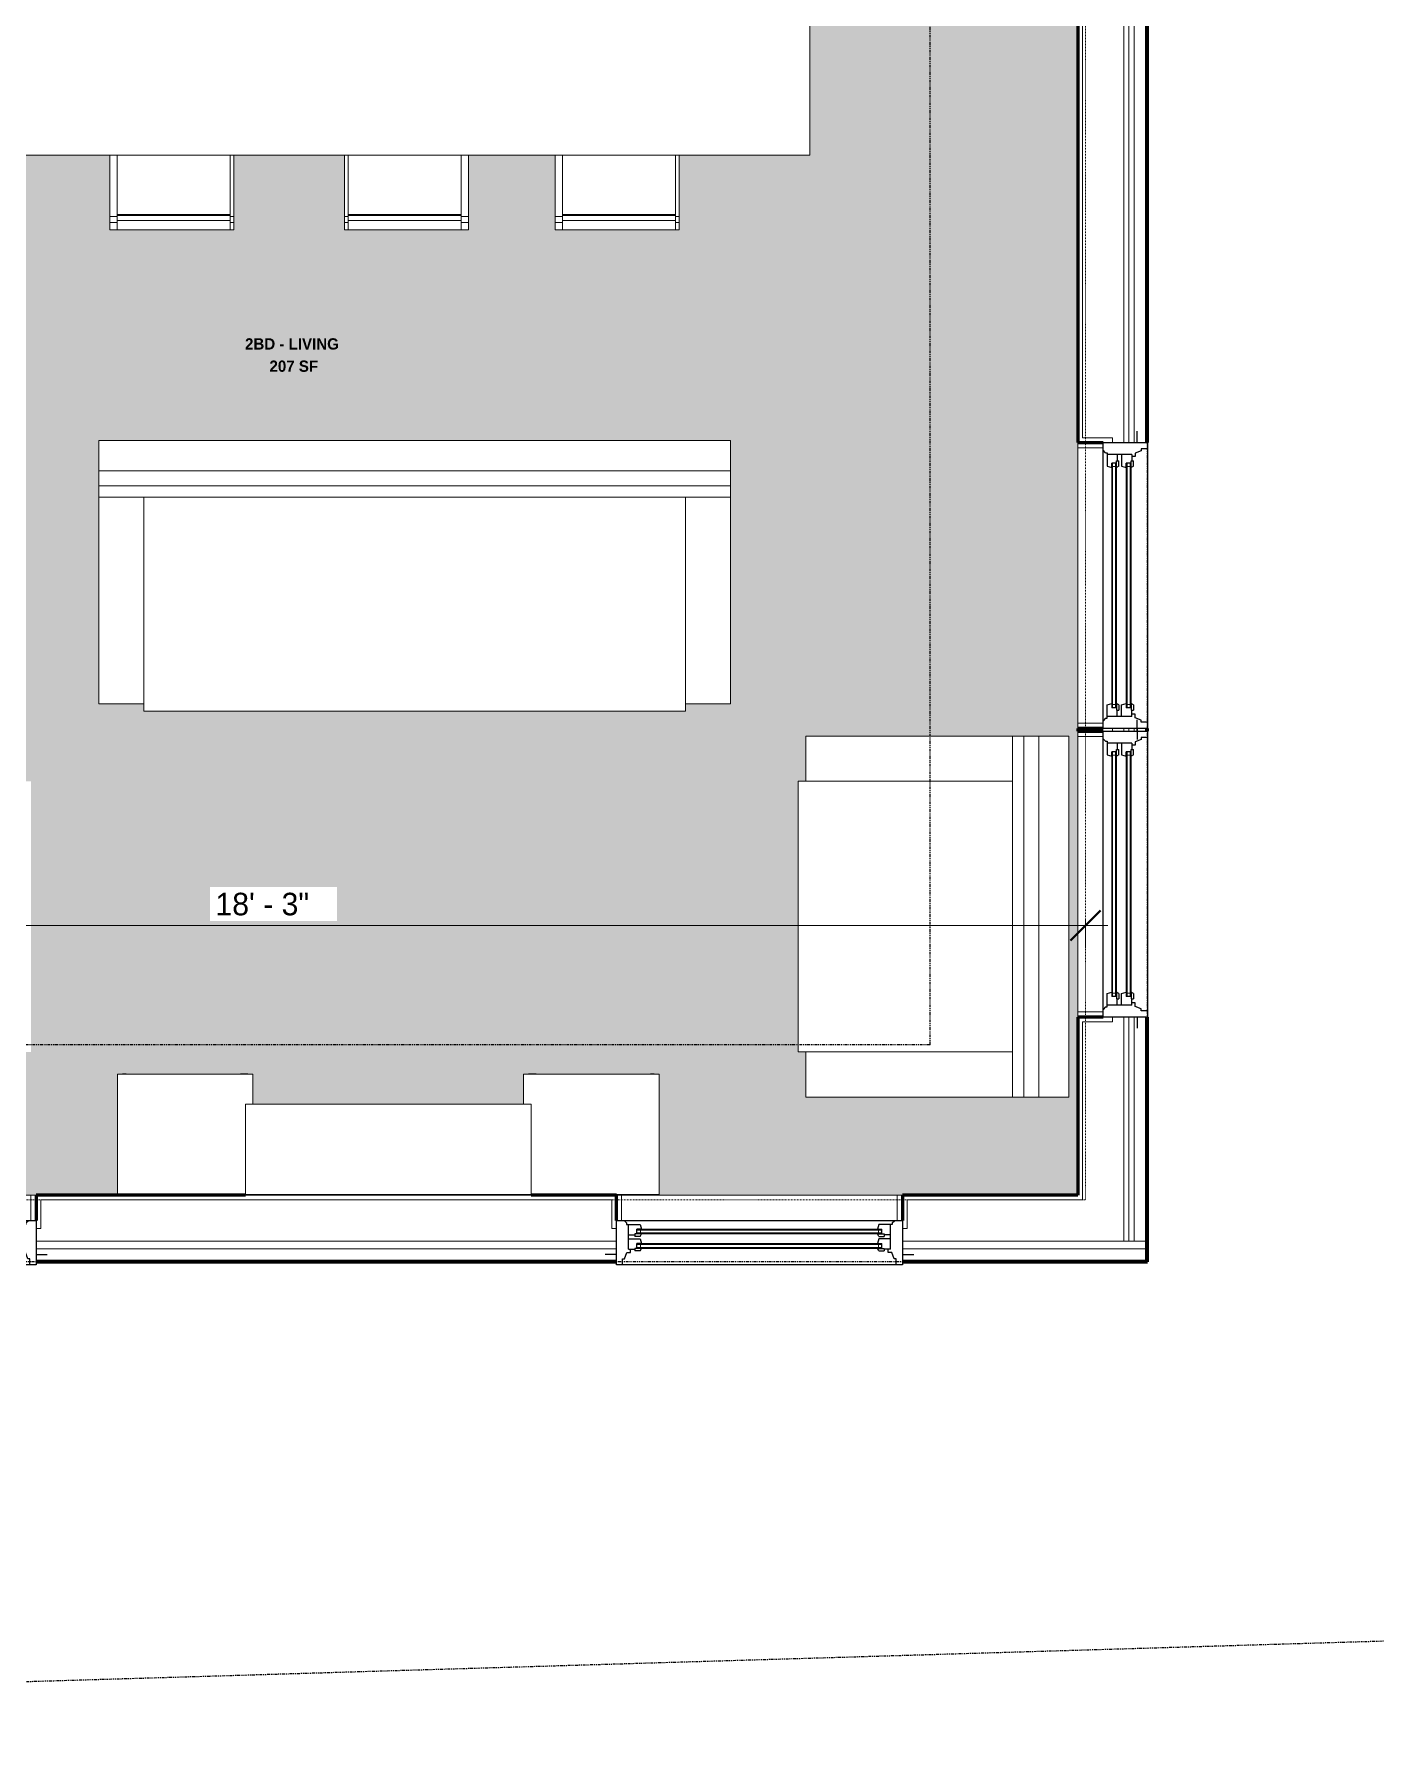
# Model space of a CAD drawing. Header units: inches. Extents: x -2533 to -979, y 116 to 10917.
# Drawn here: x -2215.9 to -2036.5, y 9914.9 to 10143.5 of the extents above; entities that cross this region are included whole.
import ezdxf

# ---------------------------------------------------------------- set-up
doc = ezdxf.new("R2010")
doc.units = ezdxf.units.IN
doc.header["$MEASUREMENT"] = 0
doc.linetypes.add('Dash 3_32_', pattern=[0.1875, 0.09375, -0.09375])
doc.linetypes.add('Double Dash 3_8_', pattern=[1, 0.375, -0.125, 0.125, -0.125, 0.125, -0.125])
for name, color, linetype, lineweight in [('0-1', 7, 'Continuous', 5), ('0-2', 250, 'Continuous', 18), ('0-3', 50, 'Double Dash 3_8_', 30), ('A-ANNO-DIMS', 211, 'Continuous', 9), ('A-ANNO-DIMS-32', 211, 'Continuous', 9), ('A-AREA-IDEN', 2, 'Continuous', 9), ('A-DETL-1', 90, 'Dash 3_32_', 18), ('A-GLAZ-1', 50, 'Continuous', 30), ('A-GLAZ-2', 7, 'Continuous', 9), ('A-GLAZ-3', 250, 'Continuous', 18), ('A-WALL-1', 10, 'Continuous', 70), ('A-WALL-2', 250, 'Continuous', 18), ('A-WALL-4', 113, 'Continuous', 9), ('C-PROP-LINE-1', 50, 'Double Dash 3_8_', 30), ('I-FURN', 30, 'Continuous', 9)]:
    doc.layers.add(name, color=color, linetype=linetype, lineweight=lineweight)
doc.layers.add('A-AREA-PATT-1', color=7, linetype='Continuous', lineweight=9, transparency=1)
doc.styles.add('Century Gothic', font='ufonts.com_century-gothic.ttf', dxfattribs={"height": 3})
doc.styles.add('Century Gothic_B_1', font='GOTHICB.TTF', dxfattribs={"height": 1.5})
doc.dimstyles.new('OD_1__HACK', dxfattribs={"dimscale": 12, "dimtxt": 3.132505, "dimasz": 0.333333, "dimexe": 0.25, "dimexo": 0.166667, "dimgap": 0.041667, "dimtad": 1, "dimdec": 0, "dimzin": 3, "dimdsep": 46, "dimlunit": 4, "dimtxsty": 'Century Gothic', "dimblk1": 'OBLIQUE', "dimblk2": 'OBLIQUE', "dimsah": 1, "dimcen": 0.09, "dimdle": 0.25, "dimazin": 0, "dimtfac": 1, "dimtdec": 4, "dimtix": 1, "dimtmove": 0, "dimatfit": 3, "dimfxl": 1, "dimtvp": 1, "dimtfill": 1, "dimfrac": 2, "dimtolj": 1, "dimtzin": 0, "dimarcsym": 2})

# ---------------------------------------------------------------- blocks, each defined once
blk = doc.blocks.new('Window-Double_Hung-Andersen-400_Series-Tilt_Wash - DOUBLE HUNG - REVERSE COTTAGE - 2ND FLOOR-2888709-2ND _ 3RD FLOOR - 2BD B - ADA TYPE B')
at = {"layer": 'A-GLAZ-1'}
for p, q in [((-19.01, 1.25), (19.01, 1.25)), ((-19.01, -4.62), (-19.01, 1.25)), ((-17.67, 0.97), (-18, 1.25)), ((-17.67, 0.97), (-17.67, 0.75)), ((-17.67, 0.75), (-15.86, 0.75)), ((-17.42, -2.56), (-17.42, 0.75)), ((-16.29, -0.5), (-16.29, 0.12)), ((-15.7, 0.12), (-16.29, 0.12)), ((-15.86, 0.75), (-15.7, 0.12)), ((15.86, 0.75), (15.7, 0.12)), ((15.7, 0.12), (16.29, 0.12)), ((17.67, 0.75), (15.86, 0.75)), ((16.29, -0.5), (16.29, 0.12)), ((17.42, -2.56), (17.42, 0.75)), ((17.67, 0.97), (18, 1.25)), ((17.67, 0.97), (17.67, 0.75)), ((19.01, 1.25), (19.01, -4.62)), ((-17.42, -0.62), (-16.57, -0.62)), ((-17.42, -1.19), (-15.86, -1.19)), ((-16.57, -0.5), (-16.57, -0.84)), ((-15.7, -0.5), (-16.57, -0.5)), ((-15.86, -0.84), (-16.57, -0.84)), ((-16.29, -2.44), (-16.29, -1.81)), ((-15.7, -1.81), (-16.29, -1.81)), ((-15.86, -0.84), (-15.7, -0.5)), ((-15.86, -1.19), (-15.7, -1.81)), ((15.86, -0.84), (15.7, -0.5)), ((15.7, -0.5), (16.57, -0.5)), ((15.86, -1.19), (15.7, -1.81)), ((15.7, -1.81), (16.29, -1.81)), ((15.86, -0.84), (16.57, -0.84)), ((17.42, -1.19), (15.86, -1.19)), ((16.29, -2.44), (16.29, -1.81)), ((16.57, -0.5), (16.57, -0.84)), ((17.42, -0.62), (16.57, -0.62)), ((-19.01, -3.25), (-20.51, -3.25)), ((-18.2, -3.81), (-17.92, -3.81)), ((-18.2, -4.62), (-18.2, -3.81)), ((-17.92, -3.81), (-17.61, -3)), ((-17.61, -3), (-17.14, -3)), ((-17.42, -2.56), (-16.57, -2.56)), ((-17.14, -3), (-17.14, -2.56)), ((-16.57, -2.44), (-16.57, -2.78)), ((-15.7, -2.44), (-16.57, -2.44)), ((-15.86, -2.78), (-16.57, -2.78)), ((-15.86, -2.78), (-15.7, -2.44)), ((15.86, -2.78), (15.7, -2.44)), ((15.7, -2.44), (16.57, -2.44)), ((15.86, -2.78), (16.57, -2.78)), ((16.57, -2.44), (16.57, -2.78)), ((17.42, -2.56), (16.57, -2.56)), ((17.14, -3), (17.14, -2.56)), ((17.61, -3), (17.14, -3)), ((17.92, -3.81), (17.61, -3)), ((18.2, -3.81), (17.92, -3.81)), ((18.2, -4.62), (18.2, -3.81)), ((19.01, -3.25), (20.51, -3.25)), ((19.01, -4.62), (-19.01, -4.62))]:
    blk.add_line(p, q, dxfattribs=at)
at = {"layer": 'A-GLAZ-2'}
for p, q in [((-18.95, 4.62), (18.95, 4.62)), ((-18.95, 1.25), (-18.95, 4.62)), ((-18.32, 1.25), (-18.32, 4.62)), ((18.32, 1.25), (18.32, 4.62)), ((18.95, 4.62), (18.95, 1.25)), ((18.95, 1.25), (-18.95, 1.25)), ((-15.7, 0.12), (15.7, 0.12)), ((-16.29, 0), (-15.7, 0)), ((-16.29, -0.38), (-15.7, -0.38)), ((-16.29, -1.94), (-15.7, -1.94)), ((-15.82, -0.38), (-15.82, 0)), ((-15.82, -2.31), (-15.82, -1.94)), ((-15.7, 0), (15.7, 0)), ((-15.7, -0.38), (15.7, -0.38)), ((-15.7, -0.5), (15.7, -0.5)), ((-15.7, -1.81), (15.7, -1.81)), ((-15.7, -1.94), (15.7, -1.94)), ((16.29, 0), (15.7, 0)), ((16.29, -0.38), (15.7, -0.38)), ((16.29, -1.94), (15.7, -1.94)), ((15.82, -0.38), (15.82, 0)), ((15.82, -2.31), (15.82, -1.94)), ((-16.29, -2.31), (-15.7, -2.31)), ((-15.7, -2.31), (15.7, -2.31)), ((-15.7, -2.44), (15.7, -2.44)), ((16.29, -2.31), (15.7, -2.31))]:
    blk.add_line(p, q, dxfattribs=at)
at = {"layer": 'A-GLAZ-3'}
for p, q in [((-19.01, 4.12), (-18.95, 4.12)), ((-18.95, 2.62), (-19.01, 2.62)), ((18.95, 4.12), (19.01, 4.12)), ((19.01, 2.62), (18.95, 2.62))]:
    blk.add_line(p, q, dxfattribs=at)
blk = doc.blocks.new('Window-Double_Hung-Andersen-400_Series-Tilt_Wash - DOUBLE HUNG - REVERSE COTTAGE - 2ND FLOOR-2888952-2ND _ 3RD FLOOR - 2BD B - ADA TYPE B')
at = {"layer": 'A-GLAZ-1'}
for p, q in [((-19.01, 1.06), (19.01, 1.06)), ((-19.01, -4.81), (-19.01, 1.06)), ((-17.67, 0.78), (-18, 1.06)), ((-17.67, 0.78), (-17.67, 0.56)), ((-17.67, 0.56), (-15.86, 0.56)), ((-17.42, -2.75), (-17.42, 0.56)), ((-15.86, 0.56), (-15.7, -0.06)), ((15.86, 0.56), (15.7, -0.06)), ((17.67, 0.56), (15.86, 0.56)), ((17.42, -2.75), (17.42, 0.56)), ((17.67, 0.78), (18, 1.06)), ((17.67, 0.78), (17.67, 0.56)), ((19.01, 1.06), (19.01, -4.81)), ((-17.42, -0.81), (-16.57, -0.81)), ((-17.42, -1.38), (-15.86, -1.38)), ((-16.57, -0.69), (-16.57, -1.03)), ((-15.7, -0.69), (-16.57, -0.69)), ((-15.86, -1.03), (-16.57, -1.03)), ((-16.29, -0.69), (-16.29, -0.06)), ((-15.7, -0.06), (-16.29, -0.06)), ((-16.29, -2.63), (-16.29, -2)), ((-15.7, -2), (-16.29, -2)), ((-15.86, -1.03), (-15.7, -0.69)), ((-15.86, -1.38), (-15.7, -2)), ((15.7, -0.06), (16.29, -0.06)), ((15.86, -1.03), (15.7, -0.69)), ((15.7, -0.69), (16.57, -0.69)), ((15.86, -1.38), (15.7, -2)), ((15.7, -2), (16.29, -2)), ((15.86, -1.03), (16.57, -1.03)), ((17.42, -1.38), (15.86, -1.38)), ((16.29, -0.69), (16.29, -0.06)), ((16.29, -2.63), (16.29, -2)), ((16.57, -0.69), (16.57, -1.03)), ((17.42, -0.81), (16.57, -0.81)), ((-19.01, -3.44), (-20.51, -3.44)), ((-18.2, -4), (-17.92, -4)), ((-18.2, -4.81), (-18.2, -4)), ((-17.92, -4), (-17.61, -3.19)), ((-17.61, -3.19), (-17.14, -3.19)), ((-17.42, -2.75), (-16.57, -2.75)), ((-17.14, -3.19), (-17.14, -2.75)), ((-16.57, -2.63), (-16.57, -2.97)), ((-15.7, -2.63), (-16.57, -2.63)), ((-15.86, -2.97), (-16.57, -2.97)), ((-15.86, -2.97), (-15.7, -2.63)), ((15.86, -2.97), (15.7, -2.63)), ((15.7, -2.63), (16.57, -2.63)), ((15.86, -2.97), (16.57, -2.97)), ((16.57, -2.63), (16.57, -2.97)), ((17.42, -2.75), (16.57, -2.75)), ((17.14, -3.19), (17.14, -2.75)), ((17.61, -3.19), (17.14, -3.19)), ((17.92, -4), (17.61, -3.19)), ((18.2, -4), (17.92, -4)), ((18.2, -4.81), (18.2, -4)), ((19.01, -3.44), (20.51, -3.44)), ((19.01, -4.81), (-19.01, -4.81))]:
    blk.add_line(p, q, dxfattribs=at)
at = {"layer": 'A-GLAZ-2'}
for p, q in [((-18.95, 4.44), (18.95, 4.44)), ((-18.95, 1.06), (-18.95, 4.44)), ((-18.32, 1.06), (-18.32, 4.44)), ((18.32, 1.06), (18.32, 4.44)), ((18.95, 4.44), (18.95, 1.06)), ((18.95, 1.06), (-18.95, 1.06)), ((-16.29, -0.19), (-15.7, -0.19)), ((-16.29, -0.56), (-15.7, -0.56)), ((-16.29, -2.13), (-15.7, -2.13)), ((-15.82, -0.56), (-15.82, -0.19)), ((-15.82, -2.5), (-15.82, -2.13)), ((-15.7, -0.06), (15.7, -0.06)), ((-15.7, -0.19), (15.7, -0.19)), ((-15.7, -0.56), (15.7, -0.56)), ((-15.7, -0.69), (15.7, -0.69)), ((-15.7, -2), (15.7, -2)), ((-15.7, -2.13), (15.7, -2.13)), ((16.29, -0.19), (15.7, -0.19)), ((16.29, -0.56), (15.7, -0.56)), ((16.29, -2.13), (15.7, -2.13)), ((15.82, -0.56), (15.82, -0.19)), ((15.82, -2.5), (15.82, -2.13)), ((-16.29, -2.5), (-15.7, -2.5)), ((-15.7, -2.5), (15.7, -2.5)), ((-15.7, -2.63), (15.7, -2.63)), ((16.29, -2.5), (15.7, -2.5))]:
    blk.add_line(p, q, dxfattribs=at)
at = {"layer": 'A-GLAZ-3'}
for p, q in [((-19.01, 3.94), (-18.95, 3.94)), ((-18.95, 2.44), (-19.01, 2.44)), ((18.95, 3.94), (19.01, 3.94)), ((19.01, 2.44), (18.95, 2.44))]:
    blk.add_line(p, q, dxfattribs=at)
blk = doc.blocks.new('Family - ___-2835860-2ND _ 3RD FLOOR - 2BD B - ADA TYPE B')
at = {"layer": 'C-PROP-LINE-1'}
for q in [(-2067.92, 10418.86), (-2523.72, 9980.19)]:
    blk.add_line((-2067.92, 9980.19), q, dxfattribs=at)
blk = doc.blocks.new('Family - ___-2835903-2ND _ 3RD FLOOR - 2BD B - ADA TYPE B')
at = {"layer": 'C-PROP-LINE-1'}
for q in [(-2096.82, 10418.86), (-2532.84, 10009.09)]:
    blk.add_line((-2096.82, 10009.09), q, dxfattribs=at)
blk = doc.blocks.new('Family - ___-2835932-2ND _ 3RD FLOOR - 2BD B - ADA TYPE B')
at = {"layer": 'C-PROP-LINE-1'}
for q in [(-2067.92, 10418.86), (-2532.84, 9980.19)]:
    blk.add_line((-2067.92, 9980.19), q, dxfattribs=at)
blk = doc.blocks.new('Family - ___-2855424-2ND _ 3RD FLOOR - 2BD B - ADA TYPE B')
at = {"layer": 'C-PROP-LINE-1'}
blk.add_line((-2532.84, 9914.92), (-2036.52, 9929.78), dxfattribs=at)
blk = doc.blocks.new('CTR - 1st Phase - Shell_rvt-1-2ND _ 3RD FLOOR - 2BD B - ADA TYPE B')
at = {"layer": 'A-WALL-1'}
for p, q in [((-2077.17, 10166.38), (-2077.17, 10089.2)), ((-2067.92, 10089.2), (-2067.92, 10166.38)), ((-2077.17, 10089.2), (-2073.8, 10089.2)), ((-2077.17, 10051.18), (-2077.17, 10050.8)), ((-2073.8, 10051.18), (-2077.17, 10051.18)), ((-2077.17, 10050.8), (-2073.8, 10050.8)), ((-2067.92, 10050.8), (-2067.92, 10051.18)), ((-2077.17, 10012.78), (-2077.17, 9989.06)), ((-2073.8, 10012.78), (-2077.17, 10012.78)), ((-2067.92, 9989.06), (-2067.92, 10012.78)), ((-2187.87, 9989.06), (-2215.71, 9989.06)), ((-2215.71, 9989.06), (-2215.71, 9985.69)), ((-2138.54, 9989.06), (-2149.87, 9989.06)), ((-2138.54, 9985.69), (-2138.54, 9989.06)), ((-2077.17, 9989.06), (-2100.51, 9989.06)), ((-2100.51, 9989.06), (-2100.51, 9985.69)), ((-2067.92, 9980.44), (-2067.92, 9989.06)), ((-2215.71, 9980.19), (-2138.54, 9980.19)), ((-2100.51, 9980.19), (-2067.92, 9980.19)), ((-2067.92, 9980.19), (-2067.92, 9980.44))]:
    blk.add_line(p, q, dxfattribs=at)
at = {"layer": 'A-WALL-2'}
for p, q in [((-2076.55, 10165.75), (-2076.55, 10089.83)), ((-2071.05, 10089.2), (-2071.05, 10166.38)), ((-2070.42, 10089.2), (-2070.42, 10166.38)), ((-2069.67, 10089.2), (-2069.67, 10166.38)), ((-2068.17, 10089.2), (-2068.17, 10166.38)), ((-2077.17, 10089.14), (-2077.17, 10089.2)), ((-2076.55, 10089.83), (-2072.55, 10089.83)), ((-2072.55, 10089.2), (-2072.55, 10089.83)), ((-2077.17, 10051.18), (-2077.17, 10051.24)), ((-2077.17, 10050.74), (-2077.17, 10050.8)), ((-2072.55, 10050.8), (-2072.55, 10051.18)), ((-2071.05, 10050.8), (-2071.05, 10051.18)), ((-2070.42, 10050.8), (-2070.42, 10051.18)), ((-2069.67, 10050.8), (-2069.67, 10051.18)), ((-2068.17, 10050.8), (-2068.17, 10051.18)), ((-2077.17, 10012.78), (-2077.17, 10012.84)), ((-2072.55, 10012.15), (-2072.55, 10012.78)), ((-2071.05, 9989.06), (-2071.05, 10012.78)), ((-2070.42, 9989.06), (-2070.42, 10012.78)), ((-2069.67, 9989.06), (-2069.67, 10012.78)), ((-2068.17, 9989.06), (-2068.17, 10012.78)), ((-2076.55, 10012.15), (-2076.55, 9989.06)), ((-2072.55, 10012.15), (-2076.55, 10012.15)), ((-2215.77, 9989.06), (-2215.71, 9989.06)), ((-2215.09, 9988.44), (-2215.09, 9984.63)), ((-2139.16, 9988.44), (-2215.09, 9988.44)), ((-2139.16, 9984.63), (-2139.16, 9988.44)), ((-2100.57, 9989.06), (-2100.51, 9989.06)), ((-2099.89, 9988.44), (-2099.89, 9984.63)), ((-2076.55, 9988.44), (-2099.89, 9988.44)), ((-2076.55, 9989.06), (-2076.55, 9988.44)), ((-2071.05, 9989.06), (-2071.05, 9988.44)), ((-2071.05, 9988.44), (-2071.05, 9982.94)), ((-2070.42, 9989.06), (-2070.42, 9982.94)), ((-2069.67, 9989.06), (-2069.67, 9982.94)), ((-2068.17, 9989.06), (-2068.17, 9982.94)), ((-2215.71, 9984.63), (-2215.09, 9984.63)), ((-2215.71, 9982.94), (-2138.54, 9982.94)), ((-2139.16, 9984.63), (-2138.54, 9984.63)), ((-2100.51, 9984.63), (-2099.89, 9984.63)), ((-2100.51, 9982.94), (-2071.05, 9982.94)), ((-2070.42, 9982.94), (-2071.05, 9982.94)), ((-2071.05, 9982.94), (-2070.42, 9982.94)), ((-2069.67, 9982.94), (-2070.42, 9982.94)), ((-2070.42, 9982.94), (-2069.67, 9982.94)), ((-2068.17, 9982.94), (-2069.67, 9982.94)), ((-2069.67, 9982.94), (-2068.17, 9982.94)), ((-2068.17, 9982.94), (-2068.17, 9981.94)), ((-2215.71, 9981.94), (-2138.54, 9981.94)), ((-2100.51, 9981.94), (-2068.17, 9981.94)), ((-2068.17, 9981.94), (-2068.17, 9980.44)), ((-2215.71, 9980.44), (-2138.54, 9980.44)), ((-2100.51, 9980.44), (-2068.17, 9980.44))]:
    blk.add_line(p, q, dxfattribs=at)
at = {"layer": '0-2', "rotation": 89.99999999999991}
for p in [(-2072.55, 10070.19), (-2072.55, 10031.79)]:
    blk.add_blockref('Window-Double_Hung-Andersen-400_Series-Tilt_Wash - DOUBLE HUNG - REVERSE COTTAGE - 2ND FLOOR-2888709-2ND _ 3RD FLOOR - 2BD B - ADA TYPE B', p, dxfattribs=at)
at = {"layer": '0-2'}
for p in [(-2234.72, 9984.63), (-2119.52, 9984.63)]:
    blk.add_blockref('Window-Double_Hung-Andersen-400_Series-Tilt_Wash - DOUBLE HUNG - REVERSE COTTAGE - 2ND FLOOR-2888952-2ND _ 3RD FLOOR - 2BD B - ADA TYPE B', p, dxfattribs=at)
at = {"layer": '0-3'}
for name in ['Family - ___-2835860-2ND _ 3RD FLOOR - 2BD B - ADA TYPE B', 'Family - ___-2835903-2ND _ 3RD FLOOR - 2BD B - ADA TYPE B', 'Family - ___-2835932-2ND _ 3RD FLOOR - 2BD B - ADA TYPE B', 'Family - ___-2855424-2ND _ 3RD FLOOR - 2BD B - ADA TYPE B']:
    blk.add_blockref(name, (0, 0), dxfattribs=at)
blk = doc.blocks.new('Entertainment_Center_14771 - Entertainment_Center_14771-1372851-2ND _ 3RD FLOOR - 2BD B - ADA TYPE B')
at = {"layer": 'I-FURN'}
for p, q in [((-18, 10), (-36, 10)), ((-36, 10), (-36, -6)), ((-34.85, 10.03), (-35.34, 10.03)), ((-35.34, 10.03), (-35.34, 10)), ((-34.85, 10), (-34.85, 10.03)), ((-18.66, 10.03), (-19.66, 10.03)), ((-19.66, 10.03), (-19.66, 10)), ((-18.66, 10), (-18.66, 10.03)), ((-18, 6), (-18, 10)), ((36, 10), (18, 10)), ((18, 10), (18, 6)), ((18.66, 10.03), (18.66, 10)), ((19.66, 10.03), (18.66, 10.03)), ((19.66, 10), (19.66, 10.03)), ((35.34, 10.03), (34.85, 10.03)), ((34.85, 10.03), (34.85, 10)), ((35.34, 10), (35.34, 10.03)), ((36, -6), (36, 10)), ((19, 6), (-19, 6)), ((-19, 6), (-19, -6)), ((19, -6), (19, 6)), ((-36, -6), (-19, -6)), ((-36, -6.13), (-36, -6)), ((-36, -6), (-19, -6)), ((-19, -6), (19, -6)), ((-19, -6.13), (-19, -6)), ((-19, -6), (19, -6)), ((19, -6.13), (-19, -6.13)), ((19, -6), (36, -6)), ((19, -6), (19, -6.13)), ((19, -6), (36, -6)), ((30.4, -6.13), (30.34, -6.13)), ((36, -6.13), (36, -6))]:
    blk.add_line(p, q, dxfattribs=at)
blk = doc.blocks.new('Couch-Both_Arms-Generic - 1-1372852-2ND _ 3RD FLOOR - 2BD B - ADA TYPE B')
at = {"layer": 'I-FURN'}
for p, q in [((-36, 18.5), (36, 18.5)), ((-36, 17.5), (-36, 18.5)), ((36, 18.5), (36, 17.5)), ((-42, 17.5), (-36, 17.5)), ((-42, -10), (-42, 17.5)), ((-36, 17.5), (-36, -10)), ((36, 17.5), (42, 17.5)), ((36, -10), (36, 17.5)), ((42, 17.5), (42, -10)), ((-42, -10), (42, -10)), ((-42, -13.5), (-42, -10)), ((42, -10), (42, -13.5)), ((-42, -11.5), (42, -11.5)), ((-42, -13.5), (42, -13.5)), ((-42, -17.5), (-42, -13.5)), ((42, -13.5), (-42, -13.5)), ((42, -13.5), (42, -17.5)), ((42, -17.5), (-42, -17.5))]:
    blk.add_line(p, q, dxfattribs=at)
blk = doc.blocks.new('Couch-Both_Arms-Generic - 2-1523460-2ND _ 3RD FLOOR - 2BD B - ADA TYPE B')
at = {"layer": 'I-FURN'}
for p, q in [((-18, 18.5), (18, 18.5)), ((-18, 17.5), (-18, 18.5)), ((18, 18.5), (18, 17.5)), ((-24, 17.5), (-18, 17.5)), ((-24, -10), (-24, 17.5)), ((-18, 17.5), (-18, -10)), ((18, 17.5), (24, 17.5)), ((18, -10), (18, 17.5)), ((24, 17.5), (24, -10)), ((-24, -10), (24, -10)), ((-24, -13.5), (-24, -10)), ((24, -10), (24, -13.5)), ((-24, -11.5), (24, -11.5)), ((-24, -13.5), (24, -13.5)), ((-24, -17.5), (-24, -13.5)), ((24, -13.5), (-24, -13.5)), ((24, -13.5), (24, -17.5)), ((24, -17.5), (-24, -17.5))]:
    blk.add_line(p, q, dxfattribs=at)
blk = doc.blocks.new('Bar_Stool_6722_1_ - Bar_Stool_6722_1_-1372833-2ND _ 3RD FLOOR - 2BD B - ADA TYPE B')
at = {"layer": 'I-FURN'}
for p, q in [((1, 0), (0, 0)), ((0, 0), (0, -0.98)), ((0, -0.98), (1, -0.98)), ((0, -0.98), (0, -1.78)), ((0, -1.78), (1, -1.78)), ((0, -9.94), (0, -1.78)), ((1, -1.24), (1, 0)), ((16, 0), (1, 0)), ((1, -1.91), (1, -1.24)), ((16, -1.24), (1, -1.24)), ((1, -1.91), (16, -1.91)), ((1, -2.03), (1, -1.91)), ((1, -9.94), (1, -2.03)), ((1, -2.03), (16, -2.03)), ((16.5, 0), (16, 0)), ((16, 0), (16, -1.24)), ((16, -0.98), (16.5, -0.98)), ((16, -1.24), (16, -1.91)), ((16, -1.78), (16.5, -1.78)), ((16, -1.91), (16, -2.03)), ((16, -2.03), (16, -9.94)), ((16.5, -0.98), (16.5, 0)), ((16.5, -1.78), (16.5, -0.98)), ((16.5, -1.78), (16.5, -9.94))]:
    blk.add_line(p, q, dxfattribs=at)
blk = doc.blocks.new('Bar_Stool_6722_1_ - Bar_Stool_6722_1_-1229311-2ND _ 3RD FLOOR - 2BD B - ADA TYPE B')
at = {"layer": 'I-FURN'}
for p, q in [((0, 1.78), (0, 9.94)), ((1, 2.03), (1, 9.94)), ((16, 9.94), (16, 2.03)), ((16.5, 9.94), (16.5, 1.78)), ((1, 1.78), (0, 1.78)), ((0, 1.78), (0, 0.98)), ((1, 0.98), (0, 0.98)), ((0, 0.98), (0, 0)), ((1, 1.91), (1, 2.03)), ((16, 2.03), (1, 2.03)), ((1, 1.24), (1, 1.91)), ((16, 1.91), (1, 1.91)), ((1, 0), (1, 1.24)), ((1, 1.24), (16, 1.24)), ((16, 2.03), (16, 1.91)), ((16, 1.91), (16, 1.24)), ((16.5, 1.78), (16, 1.78)), ((16, 1.24), (16, 0)), ((16.5, 0.98), (16, 0.98)), ((16.5, 0.98), (16.5, 1.78)), ((16.5, 0), (16.5, 0.98)), ((0, 0), (1, 0)), ((1, 0), (16, 0)), ((16, 0), (16.5, 0))]:
    blk.add_line(p, q, dxfattribs=at)
blk = doc.blocks.new('DIMBLOCK27-2ND _ 3RD FLOOR - 2BD B - ADA TYPE B')
at = {"layer": 'A-ANNO-DIMS-32', "lineweight": 50}
for p, q in [((-2294.7, 10024.96), (-2292.7, 10026.96)), ((-2076.17, 10024.96), (-2074.17, 10026.96)), ((-2294.7, 10024.96), (-2296.7, 10022.96)), ((-2076.17, 10024.96), (-2078.17, 10022.96))]:
    blk.add_line(p, q, dxfattribs=at)
at = {"layer": 'A-ANNO-DIMS-32'}
for p, q in [((-2294.7, 10025.79), (-2294.7, 10021.96)), ((-2294.7, 10024.96), (-2294.7, 10025.79)), ((-2294.7, 10024.96), (-2073.17, 10024.96)), ((-2076.17, 10025.79), (-2076.17, 10021.96)), ((-2076.17, 10024.96), (-2076.17, 10025.79))]:
    blk.add_line(p, q, dxfattribs=at)
at = {"layer": 'A-ANNO-DIMS-32', "color": 0, "insert": (-2191.85, 10029.31), "char_height": 3, "width": 15.394, "attachment_point": 1, "line_spacing_factor": 0.984502, "style": 'Century Gothic', "bg_fill": 3, "box_fill_scale": 1.25, "bg_fill_color": 256, "bg_fill_true_color": 13158600, "bg_fill_transparency": 0}
blk.add_mtext('18\' - 3"', dxfattribs=at)
blk = doc.blocks.new('_Oblique')
at = {"color": 0, "linetype": 'ByBlock', "lineweight": -2}
blk.add_line((-0.5, -0.5), (0.5, 0.5), dxfattribs=at)

msp = doc.modelspace()

# ---------------------------------------------------------------- hatches: boundary and pattern name
at = {"layer": 'A-AREA-PATT-1'}
h = msp.add_hatch(color=256, dxfattribs=at)
h.paths.add_polyline_path([(-2294.7, 10127.45), (-2250.33, 10127.45), (-2250.33, 10168.82), (-2233.58, 10168.82), (-2233.58, 10170.32), (-2229.83, 10170.32), (-2229.83, 10168.82), (-2213.21, 10168.82), (-2213.2, 10171.55), (-2213.15, 10171.64), (-2213.06, 10171.69), (-2213.01, 10171.7), (-2212.12, 10171.7), (-2212.12, 10171.95), (-2208.39, 10171.95), (-2208.39, 10172.2), (-2206.42, 10172.2), (-2206.42, 10171.95), (-2197.06, 10171.95), (-2197.06, 10172.2), (-2196.47, 10172.2), (-2196.47, 10171.95), (-2195.88, 10171.95), (-2195.88, 10172.2), (-2195.29, 10172.2), (-2195.29, 10171.95), (-2194.7, 10171.95), (-2194.7, 10172.2), (-2194.11, 10172.2), (-2194.11, 10171.95), (-2193.52, 10171.95), (-2193.52, 10172.2), (-2192.93, 10172.2), (-2192.93, 10171.95), (-2190.3, 10171.95), (-2190.3, 10171.7), (-2189.35, 10171.68), (-2189.31, 10171.67), (-2189.27, 10171.64), (-2189.22, 10171.55), (-2189.21, 10171.5), (-2189.21, 10168.82), (-2188.58, 10168.82), (-2188.58, 10169.98), (-2155.58, 10169.98), (-2155.58, 10168.82), (-2146.96, 10168.82), (-2146.96, 10170.32), (-2143.21, 10170.32), (-2143.21, 10168.82), (-2125.96, 10168.82), (-2125.96, 10170.32), (-2122.21, 10170.32), (-2122.21, 10168.82), (-2112.8, 10168.82), (-2112.8, 10127.45), (-2077.17, 10127.45), (-2077.17, 10216.82), (-2085.4, 10216.82), (-2085.4, 10215.32), (-2089.15, 10215.32), (-2089.15, 10216.82), (-2106.4, 10216.82), (-2106.4, 10215.32), (-2110.15, 10215.32), (-2110.15, 10216.82), (-2127.4, 10216.82), (-2127.4, 10215.32), (-2131.15, 10215.32), (-2131.15, 10216.82), (-2171.79, 10216.82), (-2171.79, 10215.32), (-2172.28, 10215.32), (-2172.28, 10216.82), (-2173.9, 10216.82), (-2173.9, 10215.32), (-2177.65, 10215.32), (-2177.65, 10216.82), (-2190.4, 10216.82), (-2190.4, 10215.32), (-2194.15, 10215.32), (-2194.15, 10216.82), (-2203.03, 10216.82), (-2203.03, 10208.82), (-2238.78, 10208.82), (-2238.78, 10216.82), (-2243.94, 10216.82), (-2243.94, 10240.41), (-2268.22, 10240.41), (-2269.04, 10241.23), (-2308.99, 10201.27), (-2297.22, 10189.5), (-2295.55, 10191.18), (-2296.96, 10192.6), (-2279.99, 10209.57), (-2278.57, 10208.15), (-2294.84, 10191.89), (-2292.72, 10189.77), (-2293.13, 10189.35), (-2291.91, 10188.13), (-2291.91, 10158.45), (-2291.32, 10158.45), (-2291.32, 10155.45), (-2294.7, 10155.45), (-2294.7, 10134.65)], flags=0)
h.paths.add_polyline_path([(-2145.46, 10168.82), (-2143.71, 10168.82), (-2143.71, 10169.82), (-2146.46, 10169.82), (-2146.46, 10168.82)], flags=0)
h.paths.add_polyline_path([(-2122.71, 10168.82), (-2122.71, 10169.82), (-2125.46, 10169.82), (-2125.46, 10168.82), (-2123.71, 10168.82)], flags=0)
h.paths.add_polyline_path([(-2230.33, 10168.82), (-2230.33, 10169.82), (-2233.08, 10169.82), (-2233.08, 10168.82), (-2231.33, 10168.82)], flags=0)
h.paths.add_polyline_path([(-2088.65, 10215.82), (-2085.9, 10215.82), (-2085.9, 10216.82), (-2088.65, 10216.82)], flags=0)
h.paths.add_polyline_path([(-2109.65, 10215.82), (-2106.9, 10215.82), (-2106.9, 10216.82), (-2109.65, 10216.82)], flags=0)
h.paths.add_polyline_path([(-2130.65, 10215.82), (-2127.9, 10215.82), (-2127.9, 10216.82), (-2130.65, 10216.82)], flags=0)
h.paths.add_polyline_path([(-2176.11, 10215.82), (-2174.4, 10215.82), (-2174.4, 10216.82), (-2177.15, 10216.82), (-2177.15, 10215.82)], flags=0)
h.paths.add_polyline_path([(-2191.62, 10215.82), (-2190.9, 10215.82), (-2190.9, 10216.82), (-2193.65, 10216.82), (-2193.65, 10215.82)], flags=0)
h.paths.add_polyline_path([(-2238.15, 10238.82), (-2203.03, 10238.82), (-2203.03, 10240.41), (-2238.36, 10240.41), (-2238.36, 10238.82)], flags=0)
h = msp.add_hatch(color=256, dxfattribs=at)
h.paths.add_polyline_path([(-2291.19, 9984.63), (-2255.06, 9984.63), (-2255.06, 9989.06), (-2204.87, 9989.06), (-2204.87, 10005.19), (-2204.21, 10005.19), (-2204.21, 10005.22), (-2203.72, 10005.22), (-2203.72, 10005.19), (-2188.53, 10005.19), (-2188.53, 10005.22), (-2187.53, 10005.22), (-2187.53, 10005.19), (-2186.87, 10005.19), (-2186.87, 10001.19), (-2150.87, 10001.19), (-2150.87, 10005.19), (-2150.21, 10005.19), (-2150.21, 10005.22), (-2149.21, 10005.22), (-2149.21, 10005.19), (-2134.02, 10005.19), (-2134.02, 10005.22), (-2133.53, 10005.22), (-2133.53, 10005.19), (-2132.87, 10005.19), (-2132.87, 9989.06), (-2077.17, 9989.06), (-2077.17, 10127.45), (-2130.19, 10127.45), (-2130.19, 10117.51), (-2146.69, 10117.51), (-2146.69, 10127.45), (-2158.19, 10127.45), (-2158.19, 10117.51), (-2174.69, 10117.51), (-2174.69, 10127.45), (-2189.41, 10127.45), (-2189.41, 10117.51), (-2205.91, 10117.51), (-2205.91, 10127.45), (-2217.41, 10127.45), (-2217.41, 10117.51), (-2233.91, 10117.51), (-2233.91, 10127.45), (-2294.7, 10127.45), (-2294.7, 10121.45), (-2291.32, 10121.45), (-2291.32, 10118.45), (-2291.91, 10118.45), (-2291.91, 9989.06), (-2291.19, 9989.06), (-2291.19, 9984.64)], flags=0)
h.paths.add_polyline_path([(-2290.44, 9985.75), (-2291.06, 9985.75), (-2291.06, 9989.06), (-2290.44, 9989.06), (-2290.44, 9988.44)], flags=0)
h.paths.add_polyline_path([(-2255.81, 9985.75), (-2255.81, 9989.06), (-2255.19, 9989.06), (-2255.19, 9985.75)], flags=0)
h.paths.add_polyline_path([(-2085.86, 10002.14), (-2113.36, 10002.14), (-2113.36, 10008.14), (-2114.36, 10008.14), (-2114.36, 10044.14), (-2113.36, 10044.14), (-2113.36, 10050.14), (-2078.36, 10050.14), (-2078.36, 10002.14), (-2082.44, 10002.14)], flags=0)
h.paths.add_polyline_path([(-2217.36, 10002.14), (-2252.36, 10002.14), (-2252.36, 10050.14), (-2217.36, 10050.14), (-2217.36, 10044.14), (-2216.36, 10044.14), (-2216.36, 10008.14), (-2217.36, 10008.14)], flags=0)
h.paths.add_polyline_path([(-2160.6, 10053.46), (-2201.36, 10053.46), (-2201.36, 10054.46), (-2207.36, 10054.46), (-2207.36, 10089.46), (-2123.36, 10089.46), (-2123.36, 10054.46), (-2129.36, 10054.46), (-2129.36, 10053.46), (-2144.34, 10053.46)], flags=0)

# ---------------------------------------------------------------- linework, layer by layer
at = {"layer": 'A-DETL-1'}
for p, q in [((-2076.17, 10415.79), (-2076.17, 9988.44)), ((-2112.8, 10127.45), (-2112.8, 10168.82)), ((-2112.8, 10127.45), (-2250.33, 10127.45)), ((-2520.32, 9988.44), (-2076.17, 9988.44))]:
    msp.add_line(p, q, dxfattribs=at)
at = {"layer": 'A-WALL-4'}
for p, q in [((-2112.8, 10127.45), (-2112.8, 10168.82)), ((-2250.33, 10127.45), (-2112.8, 10127.45))]:
    msp.add_line(p, q, dxfattribs=at)

# ---------------------------------------------------------------- block references
at = {"layer": '0-1'}
msp.add_blockref('CTR - 1st Phase - Shell_rvt-1-2ND _ 3RD FLOOR - 2BD B - ADA TYPE B', (0, 0), dxfattribs=at)
at = {"layer": 'I-FURN'}
for name, p in [('Bar_Stool_6722_1_ - Bar_Stool_6722_1_-1229311-2ND _ 3RD FLOOR - 2BD B - ADA TYPE B', (-2205.91, 10117.51)), ('Bar_Stool_6722_1_ - Bar_Stool_6722_1_-1229311-2ND _ 3RD FLOOR - 2BD B - ADA TYPE B', (-2146.69, 10117.51)), ('Entertainment_Center_14771 - Entertainment_Center_14771-1372851-2ND _ 3RD FLOOR - 2BD B - ADA TYPE B', (-2168.87, 9995.19))]:
    msp.add_blockref(name, p, dxfattribs=at)
for name, p, rotation in [('Bar_Stool_6722_1_ - Bar_Stool_6722_1_-1372833-2ND _ 3RD FLOOR - 2BD B - ADA TYPE B', (-2158.19, 10117.51), 180), ('Couch-Both_Arms-Generic - 1-1372852-2ND _ 3RD FLOOR - 2BD B - ADA TYPE B', (-2165.36, 10071.96), 180), ('Couch-Both_Arms-Generic - 2-1523460-2ND _ 3RD FLOOR - 2BD B - ADA TYPE B', (-2095.86, 10026.14), 89.99999999996496)]:
    msp.add_blockref(name, p, dxfattribs=dict(at, rotation=rotation))

# ---------------------------------------------------------------- texts
at = {"layer": 'A-AREA-IDEN', "char_height": 1.5, "attachment_point": 1, "style": 'Century Gothic_B_1'}
for s, insert, width in [('2BD - LIVING', (-2187.92, 10103.08), 14.948), ('207 SF', (-2184.67, 10100.12), 7.07)]:
    msp.add_mtext(s, dxfattribs=dict(at, insert=insert, width=width))

# ---------------------------------------------------------------- next in the draw order: dimensions: what is measured, and where the dimension line sits
at = {"layer": 'A-ANNO-DIMS'}
dim = msp.add_linear_dim(base=(-2076.17, 10024.96), p1=(-2294.7, 10027.79), p2=(-2076.17, 10027.79), dimstyle='OD_1__HACK', override={"dimpost": '<>', "dimfxl": 218.525}, dxfattribs=at)
dim.commit()
dim.dimension.update_dxf_attribs({"geometry": 'DIMBLOCK27-2ND _ 3RD FLOOR - 2BD B - ADA TYPE B', "text_midpoint": (-2185.44, 10027.04)})

doc.saveas('drawing.dxf')
